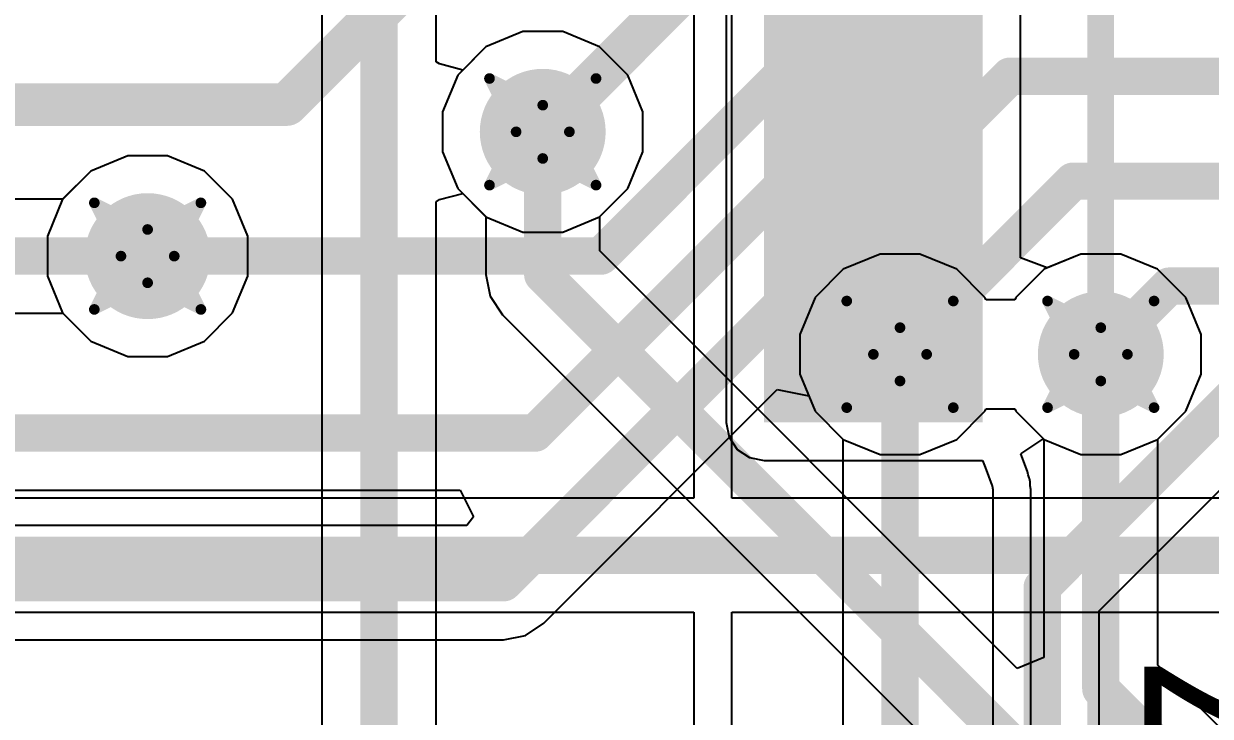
# Model space of a CAD drawing. Header units: inches. Extents: x -3 to 488, y -11 to 93.
# Drawn here: x 55.14 to 60.8, y 18.67 to 21.97 of the extents above; entities that cross this region are included whole.
import ezdxf

# ---------------------------------------------------------------- set-up
doc = ezdxf.new("R2010")
doc.units = ezdxf.units.IN
for name, color, linetype in [('Bottom Layer', 5, 'Continuous'), ('Drill Drawing', 1, 'Continuous'), ('Layer 1', 16, 'Continuous'), ('Layer 2', 76, 'Continuous'), ('Top Layer', 1, 'Continuous'), ('Top Overlay', 2, 'Continuous'), ('Via Holes', 16, 'Continuous')]:
    doc.layers.add(name, color=color, linetype=linetype)
doc.styles.add('Arial', font='', dxfattribs={"height": 0.2})
doc.styles.get('Arial').set_extended_font_data('Arial')

msp = doc.modelspace()

# ---------------------------------------------------------------- hatches: boundary and pattern name
at = {"layer": 'Bottom Layer'}
h = msp.add_hatch(color=5, dxfattribs=at)
edge = h.paths.add_edge_path()
edge.add_arc((57.6186, 21.4506), 0.3, 0, 360)
h = msp.add_hatch(color=5, dxfattribs=at)
edge = h.paths.add_edge_path()
edge.add_arc((55.735, 20.8583), 0.3, 0, 360)
h = msp.add_hatch(color=5, dxfattribs=at)
edge = h.paths.add_edge_path()
edge.add_arc((59.3217, 20.3905), 0.3, 0, 360)
h = msp.add_hatch(color=5, dxfattribs=at)
edge = h.paths.add_edge_path()
edge.add_arc((60.2789, 20.3905), 0.3, 0, 360)
at = {"layer": 'Layer 1'}
h = msp.add_hatch(color=16, dxfattribs=at)
edge = h.paths.add_edge_path()
edge.add_arc((57.6186, 21.4506), 0.3, 0, 360)
h = msp.add_hatch(color=16, dxfattribs=at)
edge = h.paths.add_edge_path()
edge.add_arc((55.735, 20.8583), 0.3, 0, 360)
h = msp.add_hatch(color=16, dxfattribs=at)
edge = h.paths.add_edge_path()
edge.add_arc((59.3217, 20.3905), 0.3, 0, 360)
h = msp.add_hatch(color=16, dxfattribs=at)
edge = h.paths.add_edge_path()
edge.add_arc((60.2789, 20.3905), 0.3, 0, 360)
at = {"layer": 'Layer 2'}
msp.add_hatch(color=76, dxfattribs=at).paths.add_polyline_path([(58.674, 31.369), (58.674, 20.066), (59.7154, 20.066), (59.7154, 31.369)])
h = msp.add_hatch(color=76, dxfattribs=at)
edge = h.paths.add_edge_path()
edge.add_arc((57.6186, 21.4506), 0.3, 0, 360)
h = msp.add_hatch(color=76, dxfattribs=at)
edge = h.paths.add_edge_path()
edge.add_arc((55.735, 20.8583), 0.3, 0, 360)
h = msp.add_hatch(color=76, dxfattribs=at)
edge = h.paths.add_edge_path()
edge.add_arc((59.3217, 20.3905), 0.3, 0, 360)
h = msp.add_hatch(color=76, dxfattribs=at)
edge = h.paths.add_edge_path()
edge.add_arc((60.2789, 20.3905), 0.3, 0, 360)
at = {"layer": 'Top Layer'}
h = msp.add_hatch(color=1, dxfattribs=at)
edge = h.paths.add_edge_path()
edge.add_arc((57.6186, 21.4506), 0.3, 0, 360)
h = msp.add_hatch(color=1, dxfattribs=at)
edge = h.paths.add_edge_path()
edge.add_arc((55.735, 20.8583), 0.3, 0, 360)
h = msp.add_hatch(color=1, dxfattribs=at)
edge = h.paths.add_edge_path()
edge.add_arc((59.3217, 20.3905), 0.3, 0, 360)
h = msp.add_hatch(color=1, dxfattribs=at)
edge = h.paths.add_edge_path()
edge.add_arc((60.2789, 20.3905), 0.3, 0, 360)
at = {"layer": 'Via Holes'}
h = msp.add_hatch(color=7, dxfattribs=at)
edge = h.paths.add_edge_path()
edge.add_arc((57.6186, 21.4506), 0.15, 0, 360)
h = msp.add_hatch(color=7, dxfattribs=at)
edge = h.paths.add_edge_path()
edge.add_arc((55.735, 20.8583), 0.15, 0, 360)
h = msp.add_hatch(color=7, dxfattribs=at)
edge = h.paths.add_edge_path()
edge.add_arc((59.3217, 20.3905), 0.15, 0, 360)
h = msp.add_hatch(color=7, dxfattribs=at)
edge = h.paths.add_edge_path()
edge.add_arc((60.2789, 20.3905), 0.15, 0, 360)

# ---------------------------------------------------------------- linework, layer by layer
at = {"layer": 'Bottom Layer'}
for p, q in [((58.339, 23.5549), (58.339, 19.7052)), ((58.5202, 19.7052), (58.5202, 23.5549)), ((57.5235, 21.9284), (57.3479, 21.8556)), ((57.7136, 21.9284), (57.5235, 21.9284)), ((57.8892, 21.8556), (57.7136, 21.9284)), ((57.3479, 21.8556), (57.2135, 21.7212)), ((58.0236, 21.7212), (57.8892, 21.8556)), ((57.2135, 21.7212), (57.1408, 21.5456)), ((58.0964, 21.5456), (58.0236, 21.7212)), ((57.1408, 21.5456), (57.1408, 21.3556)), ((58.0964, 21.3556), (58.0964, 21.5456)), ((55.64, 21.3361), (55.4644, 21.2634)), ((55.8301, 21.3361), (55.64, 21.3361)), ((56.0057, 21.2634), (55.8301, 21.3361)), ((57.1408, 21.3556), (57.2135, 21.1799)), ((58.0236, 21.1799), (58.0964, 21.3556)), ((55.4644, 21.2634), (55.33, 21.129)), ((56.1401, 21.129), (56.0057, 21.2634)), ((57.2135, 21.1799), (57.3479, 21.0455)), ((57.8892, 21.0455), (58.0236, 21.1799)), ((55.33, 21.129), (55.2572, 20.9534)), ((56.2128, 20.9534), (56.1401, 21.129)), ((57.3479, 21.0455), (57.5235, 20.9728)), ((57.7136, 20.9728), (57.8892, 21.0455)), ((55.2572, 20.9534), (55.2572, 20.7633)), ((56.2128, 20.7633), (56.2128, 20.9534)), ((57.5235, 20.9728), (57.7136, 20.9728)), ((59.2267, 20.8683), (59.051, 20.7956)), ((59.4167, 20.8683), (59.2267, 20.8683)), ((59.5924, 20.7956), (59.4167, 20.8683)), ((60.1839, 20.8683), (60.0083, 20.7956)), ((60.374, 20.8683), (60.1839, 20.8683)), ((60.5496, 20.7956), (60.374, 20.8683)), ((55.2572, 20.7633), (55.33, 20.5877)), ((56.1401, 20.5877), (56.2128, 20.7633)), ((59.051, 20.7956), (58.9166, 20.6612)), ((59.7268, 20.6612), (59.5924, 20.7956)), ((60.0083, 20.7956), (59.8739, 20.6612)), ((60.684, 20.6612), (60.5496, 20.7956)), ((58.9166, 20.6612), (58.8439, 20.4856)), ((59.7316, 20.6495), (59.7268, 20.6612)), ((59.8691, 20.6495), (59.7316, 20.6495)), ((59.8739, 20.6612), (59.8691, 20.6495)), ((60.7567, 20.4856), (60.684, 20.6612)), ((55.33, 20.5877), (55.4644, 20.4533)), ((56.0057, 20.4533), (56.1401, 20.5877)), ((58.8439, 20.4856), (58.8439, 20.2955)), ((60.7567, 20.2955), (60.7567, 20.4856)), ((55.4644, 20.4533), (55.64, 20.3805)), ((55.8301, 20.3805), (56.0057, 20.4533)), ((55.64, 20.3805), (55.8301, 20.3805)), ((58.8439, 20.2955), (58.9166, 20.1199)), ((60.684, 20.1199), (60.7567, 20.2955)), ((58.9166, 20.1199), (59.051, 19.9855)), ((59.5924, 19.9855), (59.7268, 20.1199)), ((59.7268, 20.1199), (59.7316, 20.1315)), ((59.7316, 20.1315), (59.8691, 20.1315)), ((59.8691, 20.1315), (59.8739, 20.1199)), ((59.8739, 20.1199), (60.0083, 19.9855)), ((60.5496, 19.9855), (60.684, 20.1199)), ((59.051, 19.9855), (59.2267, 19.9127)), ((59.4167, 19.9127), (59.5924, 19.9855)), ((60.0083, 19.9855), (60.1839, 19.9127)), ((60.374, 19.9127), (60.5496, 19.9855)), ((59.2267, 19.9127), (59.4167, 19.9127)), ((60.1839, 19.9127), (60.374, 19.9127)), ((58.339, 19.7052), (24.0739, 19.7052)), ((64.4349, 19.7052), (58.5202, 19.7052)), ((24.0739, 19.1614), (58.339, 19.1614)), ((58.339, 19.1614), (58.339, 16.2734)), ((58.5202, 16.2734), (58.5202, 19.1614)), ((58.5202, 19.1614), (64.5476, 19.1614))]:
    msp.add_line(p, q, dxfattribs=at)
msp.add_lwpolyline([(23.6701, 19.4333, 0.1778, 0.1778, 0), (64.5476, 19.4333, 0.1778, 0.1778, 0)], format="xyseb", dxfattribs=at)
at = {"layer": 'Drill Drawing'}
for points in [[(57.3646, 21.7046, 0.0508, 0.0508, 0), (57.6186, 21.5776, 0.0508, 0.0508, 0)], [(57.3646, 21.7046, 0.0508, 0.0508, 0), (57.4916, 21.4506, 0.0508, 0.0508, 0)], [(57.6186, 21.5776, 0.0508, 0.0508, 0), (57.8726, 21.7046, 0.0508, 0.0508, 0)], [(57.7456, 21.4506, 0.0508, 0.0508, 0), (57.8726, 21.7046, 0.0508, 0.0508, 0)], [(57.3646, 21.1966, 0.0508, 0.0508, 0), (57.4916, 21.4506, 0.0508, 0.0508, 0)], [(57.7456, 21.4506, 0.0508, 0.0508, 0), (57.8726, 21.1966, 0.0508, 0.0508, 0)], [(57.3646, 21.1966, 0.0508, 0.0508, 0), (57.6186, 21.3236, 0.0508, 0.0508, 0)], [(57.6186, 21.3236, 0.0508, 0.0508, 0), (57.8726, 21.1966, 0.0508, 0.0508, 0)], [(55.481, 21.1123, 0.0508, 0.0508, 0), (55.735, 20.9853, 0.0508, 0.0508, 0)], [(55.481, 21.1123, 0.0508, 0.0508, 0), (55.608, 20.8583, 0.0508, 0.0508, 0)], [(55.735, 20.9853, 0.0508, 0.0508, 0), (55.989, 21.1123, 0.0508, 0.0508, 0)], [(55.862, 20.8583, 0.0508, 0.0508, 0), (55.989, 21.1123, 0.0508, 0.0508, 0)], [(55.481, 20.6043, 0.0508, 0.0508, 0), (55.608, 20.8583, 0.0508, 0.0508, 0)], [(55.862, 20.8583, 0.0508, 0.0508, 0), (55.989, 20.6043, 0.0508, 0.0508, 0)], [(55.481, 20.6043, 0.0508, 0.0508, 0), (55.735, 20.7313, 0.0508, 0.0508, 0)], [(55.735, 20.7313, 0.0508, 0.0508, 0), (55.989, 20.6043, 0.0508, 0.0508, 0)], [(59.0677, 20.6445, 0.0508, 0.0508, 0), (59.3217, 20.5175, 0.0508, 0.0508, 0)], [(59.0677, 20.6445, 0.0508, 0.0508, 0), (59.1947, 20.3905, 0.0508, 0.0508, 0)], [(59.3217, 20.5175, 0.0508, 0.0508, 0), (59.5757, 20.6445, 0.0508, 0.0508, 0)], [(59.4487, 20.3905, 0.0508, 0.0508, 0), (59.5757, 20.6445, 0.0508, 0.0508, 0)], [(60.0249, 20.6445, 0.0508, 0.0508, 0), (60.2789, 20.5175, 0.0508, 0.0508, 0)], [(60.0249, 20.6445, 0.0508, 0.0508, 0), (60.1519, 20.3905, 0.0508, 0.0508, 0)], [(60.2789, 20.5175, 0.0508, 0.0508, 0), (60.5329, 20.6445, 0.0508, 0.0508, 0)], [(60.4059, 20.3905, 0.0508, 0.0508, 0), (60.5329, 20.6445, 0.0508, 0.0508, 0)], [(59.0677, 20.1365, 0.0508, 0.0508, 0), (59.1947, 20.3905, 0.0508, 0.0508, 0)], [(59.4487, 20.3905, 0.0508, 0.0508, 0), (59.5757, 20.1365, 0.0508, 0.0508, 0)], [(60.0249, 20.1365, 0.0508, 0.0508, 0), (60.1519, 20.3905, 0.0508, 0.0508, 0)], [(60.4059, 20.3905, 0.0508, 0.0508, 0), (60.5329, 20.1365, 0.0508, 0.0508, 0)], [(59.0677, 20.1365, 0.0508, 0.0508, 0), (59.3217, 20.2635, 0.0508, 0.0508, 0)], [(59.3217, 20.2635, 0.0508, 0.0508, 0), (59.5757, 20.1365, 0.0508, 0.0508, 0)], [(60.0249, 20.1365, 0.0508, 0.0508, 0), (60.2789, 20.2635, 0.0508, 0.0508, 0)], [(60.2789, 20.2635, 0.0508, 0.0508, 0), (60.5329, 20.1365, 0.0508, 0.0508, 0)]]:
    msp.add_lwpolyline(points, format="xyseb", dxfattribs=at)
for points in [[(57.3519, 21.7046, 0.0254, 0.0254, 1), (57.3773, 21.7046, 0.0254, 0.0254, 1)], [(57.3519, 21.7046, 0.0254, 0.0254, 1), (57.3773, 21.7046, 0.0254, 0.0254, 1)], [(57.8599, 21.7046, 0.0254, 0.0254, 1), (57.8853, 21.7046, 0.0254, 0.0254, 1)], [(57.8599, 21.7046, 0.0254, 0.0254, 1), (57.8853, 21.7046, 0.0254, 0.0254, 1)], [(57.6059, 21.5776, 0.0254, 0.0254, 1), (57.6313, 21.5776, 0.0254, 0.0254, 1)], [(57.6059, 21.5776, 0.0254, 0.0254, 1), (57.6313, 21.5776, 0.0254, 0.0254, 1)], [(57.4789, 21.4506, 0.0254, 0.0254, 1), (57.5043, 21.4506, 0.0254, 0.0254, 1)], [(57.4789, 21.4506, 0.0254, 0.0254, 1), (57.5043, 21.4506, 0.0254, 0.0254, 1)], [(57.7329, 21.4506, 0.0254, 0.0254, 1), (57.7583, 21.4506, 0.0254, 0.0254, 1)], [(57.7329, 21.4506, 0.0254, 0.0254, 1), (57.7583, 21.4506, 0.0254, 0.0254, 1)], [(57.6059, 21.3236, 0.0254, 0.0254, 1), (57.6313, 21.3236, 0.0254, 0.0254, 1)], [(57.6059, 21.3236, 0.0254, 0.0254, 1), (57.6313, 21.3236, 0.0254, 0.0254, 1)], [(57.3519, 21.1966, 0.0254, 0.0254, 1), (57.3773, 21.1966, 0.0254, 0.0254, 1)], [(57.3519, 21.1966, 0.0254, 0.0254, 1), (57.3773, 21.1966, 0.0254, 0.0254, 1)], [(57.8599, 21.1966, 0.0254, 0.0254, 1), (57.8853, 21.1966, 0.0254, 0.0254, 1)], [(57.8599, 21.1966, 0.0254, 0.0254, 1), (57.8853, 21.1966, 0.0254, 0.0254, 1)], [(55.4683, 21.1123, 0.0254, 0.0254, 1), (55.4937, 21.1123, 0.0254, 0.0254, 1)], [(55.4683, 21.1123, 0.0254, 0.0254, 1), (55.4937, 21.1123, 0.0254, 0.0254, 1)], [(55.9763, 21.1123, 0.0254, 0.0254, 1), (56.0017, 21.1123, 0.0254, 0.0254, 1)], [(55.9763, 21.1123, 0.0254, 0.0254, 1), (56.0017, 21.1123, 0.0254, 0.0254, 1)], [(55.7223, 20.9853, 0.0254, 0.0254, 1), (55.7477, 20.9853, 0.0254, 0.0254, 1)], [(55.7223, 20.9853, 0.0254, 0.0254, 1), (55.7477, 20.9853, 0.0254, 0.0254, 1)], [(55.5953, 20.8583, 0.0254, 0.0254, 1), (55.6207, 20.8583, 0.0254, 0.0254, 1)], [(55.5953, 20.8583, 0.0254, 0.0254, 1), (55.6207, 20.8583, 0.0254, 0.0254, 1)], [(55.8493, 20.8583, 0.0254, 0.0254, 1), (55.8747, 20.8583, 0.0254, 0.0254, 1)], [(55.8493, 20.8583, 0.0254, 0.0254, 1), (55.8747, 20.8583, 0.0254, 0.0254, 1)], [(55.7223, 20.7313, 0.0254, 0.0254, 1), (55.7477, 20.7313, 0.0254, 0.0254, 1)], [(55.7223, 20.7313, 0.0254, 0.0254, 1), (55.7477, 20.7313, 0.0254, 0.0254, 1)], [(59.055, 20.6445, 0.0254, 0.0254, 1), (59.0804, 20.6445, 0.0254, 0.0254, 1)], [(59.055, 20.6445, 0.0254, 0.0254, 1), (59.0804, 20.6445, 0.0254, 0.0254, 1)], [(59.563, 20.6445, 0.0254, 0.0254, 1), (59.5884, 20.6445, 0.0254, 0.0254, 1)], [(59.563, 20.6445, 0.0254, 0.0254, 1), (59.5884, 20.6445, 0.0254, 0.0254, 1)], [(60.0122, 20.6445, 0.0254, 0.0254, 1), (60.0376, 20.6445, 0.0254, 0.0254, 1)], [(60.0122, 20.6445, 0.0254, 0.0254, 1), (60.0376, 20.6445, 0.0254, 0.0254, 1)], [(60.5202, 20.6445, 0.0254, 0.0254, 1), (60.5456, 20.6445, 0.0254, 0.0254, 1)], [(60.5202, 20.6445, 0.0254, 0.0254, 1), (60.5456, 20.6445, 0.0254, 0.0254, 1)], [(55.4683, 20.6043, 0.0254, 0.0254, 1), (55.4937, 20.6043, 0.0254, 0.0254, 1)], [(55.4683, 20.6043, 0.0254, 0.0254, 1), (55.4937, 20.6043, 0.0254, 0.0254, 1)], [(55.9763, 20.6043, 0.0254, 0.0254, 1), (56.0017, 20.6043, 0.0254, 0.0254, 1)], [(55.9763, 20.6043, 0.0254, 0.0254, 1), (56.0017, 20.6043, 0.0254, 0.0254, 1)], [(59.309, 20.5175, 0.0254, 0.0254, 1), (59.3344, 20.5175, 0.0254, 0.0254, 1)], [(59.309, 20.5175, 0.0254, 0.0254, 1), (59.3344, 20.5175, 0.0254, 0.0254, 1)], [(60.2662, 20.5175, 0.0254, 0.0254, 1), (60.2916, 20.5175, 0.0254, 0.0254, 1)], [(60.2662, 20.5175, 0.0254, 0.0254, 1), (60.2916, 20.5175, 0.0254, 0.0254, 1)], [(59.182, 20.3905, 0.0254, 0.0254, 1), (59.2074, 20.3905, 0.0254, 0.0254, 1)], [(59.182, 20.3905, 0.0254, 0.0254, 1), (59.2074, 20.3905, 0.0254, 0.0254, 1)], [(59.436, 20.3905, 0.0254, 0.0254, 1), (59.4614, 20.3905, 0.0254, 0.0254, 1)], [(59.436, 20.3905, 0.0254, 0.0254, 1), (59.4614, 20.3905, 0.0254, 0.0254, 1)], [(60.1392, 20.3905, 0.0254, 0.0254, 1), (60.1646, 20.3905, 0.0254, 0.0254, 1)], [(60.1392, 20.3905, 0.0254, 0.0254, 1), (60.1646, 20.3905, 0.0254, 0.0254, 1)], [(60.3932, 20.3905, 0.0254, 0.0254, 1), (60.4186, 20.3905, 0.0254, 0.0254, 1)], [(60.3932, 20.3905, 0.0254, 0.0254, 1), (60.4186, 20.3905, 0.0254, 0.0254, 1)], [(59.309, 20.2635, 0.0254, 0.0254, 1), (59.3344, 20.2635, 0.0254, 0.0254, 1)], [(59.309, 20.2635, 0.0254, 0.0254, 1), (59.3344, 20.2635, 0.0254, 0.0254, 1)], [(60.2662, 20.2635, 0.0254, 0.0254, 1), (60.2916, 20.2635, 0.0254, 0.0254, 1)], [(60.2662, 20.2635, 0.0254, 0.0254, 1), (60.2916, 20.2635, 0.0254, 0.0254, 1)], [(59.055, 20.1365, 0.0254, 0.0254, 1), (59.0804, 20.1365, 0.0254, 0.0254, 1)], [(59.055, 20.1365, 0.0254, 0.0254, 1), (59.0804, 20.1365, 0.0254, 0.0254, 1)], [(59.563, 20.1365, 0.0254, 0.0254, 1), (59.5884, 20.1365, 0.0254, 0.0254, 1)], [(59.563, 20.1365, 0.0254, 0.0254, 1), (59.5884, 20.1365, 0.0254, 0.0254, 1)], [(60.0122, 20.1365, 0.0254, 0.0254, 1), (60.0376, 20.1365, 0.0254, 0.0254, 1)], [(60.0122, 20.1365, 0.0254, 0.0254, 1), (60.0376, 20.1365, 0.0254, 0.0254, 1)], [(60.5202, 20.1365, 0.0254, 0.0254, 1), (60.5456, 20.1365, 0.0254, 0.0254, 1)], [(60.5202, 20.1365, 0.0254, 0.0254, 1), (60.5456, 20.1365, 0.0254, 0.0254, 1)]]:
    msp.add_lwpolyline(points, format="xyseb", close=True, dxfattribs=at)
at = {"layer": 'Layer 1'}
for p, q in [((57.5235, 21.9284), (57.3479, 21.8556)), ((57.7136, 21.9284), (57.5235, 21.9284)), ((57.8892, 21.8556), (57.7136, 21.9284)), ((57.3479, 21.8556), (57.2135, 21.7212)), ((58.0236, 21.7212), (57.8892, 21.8556)), ((57.2135, 21.7212), (57.1408, 21.5456)), ((58.0964, 21.5456), (58.0236, 21.7212)), ((57.1408, 21.5456), (57.1408, 21.3556)), ((58.0964, 21.3556), (58.0964, 21.5456)), ((55.64, 21.3361), (55.4644, 21.2634)), ((55.8301, 21.3361), (55.64, 21.3361)), ((56.0057, 21.2634), (55.8301, 21.3361)), ((57.1408, 21.3556), (57.2135, 21.1799)), ((58.0236, 21.1799), (58.0964, 21.3556)), ((55.4644, 21.2634), (55.3313, 21.1302)), ((56.1401, 21.129), (56.0057, 21.2634)), ((57.2135, 21.1799), (57.3467, 21.0468)), ((57.8905, 21.0468), (58.0236, 21.1799)), ((55.3313, 21.1302), (52.4795, 21.1302)), ((56.2128, 20.9534), (56.1401, 21.129)), ((57.3467, 21.0468), (57.3467, 20.771)), ((57.8905, 20.8836), (57.8905, 21.0468)), ((56.2128, 20.7633), (56.2128, 20.9534)), ((59.88, 18.8941), (57.8905, 20.8836)), ((59.2267, 20.8683), (59.051, 20.7956)), ((59.4167, 20.8683), (59.2267, 20.8683)), ((59.5924, 20.7956), (59.4167, 20.8683)), ((60.1839, 20.8683), (60.0083, 20.7956)), ((60.374, 20.8683), (60.1839, 20.8683)), ((60.5496, 20.7956), (60.374, 20.8683)), ((56.1401, 20.5877), (56.2128, 20.7633)), ((57.3467, 20.771), (57.3674, 20.6669)), ((59.051, 20.7956), (58.9166, 20.6612)), ((59.7268, 20.6612), (59.5924, 20.7956)), ((60.0083, 20.7956), (59.8739, 20.6612)), ((60.684, 20.6612), (60.5496, 20.7956)), ((57.3674, 20.6669), (57.4263, 20.5787)), ((58.9166, 20.6612), (58.8439, 20.4856)), ((59.7316, 20.6495), (59.7268, 20.6612)), ((59.8691, 20.6495), (59.7316, 20.6495)), ((59.8739, 20.6612), (59.8691, 20.6495)), ((60.7567, 20.4856), (60.684, 20.6612)), ((47.9204, 20.5864), (55.3313, 20.5864)), ((55.3313, 20.5864), (55.4644, 20.4533)), ((56.0057, 20.4533), (56.1401, 20.5877)), ((57.4263, 20.5787), (68.5667, 9.4383)), ((58.8439, 20.4856), (58.8439, 20.2955)), ((60.7567, 20.2955), (60.7567, 20.4856)), ((55.4644, 20.4533), (55.64, 20.3805)), ((55.8301, 20.3805), (56.0057, 20.4533)), ((55.64, 20.3805), (55.8301, 20.3805)), ((58.8439, 20.2955), (58.9166, 20.1199)), ((60.684, 20.1199), (60.7567, 20.2955)), ((58.9166, 20.1199), (59.051, 19.9855)), ((59.5924, 19.9855), (59.7268, 20.1199)), ((59.7268, 20.1199), (59.7316, 20.1315)), ((59.7316, 20.1315), (59.8691, 20.1315)), ((59.8691, 20.1315), (59.8739, 20.1199)), ((59.8739, 20.1199), (60.007, 19.9867)), ((60.5509, 19.9867), (60.684, 20.1199)), ((59.051, 19.9855), (59.2267, 19.9127)), ((59.4167, 19.9127), (59.5924, 19.9855)), ((60.007, 19.9867), (60.007, 18.9467)), ((60.5509, 18.909), (60.5509, 19.9867)), ((59.2267, 19.9127), (59.4167, 19.9127)), ((60.007, 18.9467), (59.88, 18.8941)), ((72.7421, 6.7178), (60.5509, 18.909))]:
    msp.add_line(p, q, dxfattribs=at)
for points in [[(57.6186, 20.771, 0.1778, 0.1778, 0), (57.6186, 21.4506, 0.1778, 0.1778, 0)], [(47.8077, 20.8583, 0.1778, 0.1778, 0), (55.735, 20.8583, 0.1778, 0.1778, 0)], [(57.6186, 20.771, 0.1778, 0.1778, 0), (72.6548, 5.7347, 0.1778, 0.1778, 0)], [(60.2789, 18.7964, 0.1778, 0.1778, 0), (60.2789, 20.3905, 0.1778, 0.1778, 0)], [(60.2789, 18.7964, 0.1778, 0.1778, 0), (72.6294, 6.4459, 0.1778, 0.1778, 0)]]:
    msp.add_lwpolyline(points, format="xyseb", dxfattribs=at)
for points in [[(57.5741, 21.4506, 0.0889, 0.0889, 1), (57.663, 21.4506, 0.0889, 0.0889, 1)], [(55.6906, 20.8583, 0.0889, 0.0889, 1), (55.7795, 20.8583, 0.0889, 0.0889, 1)], [(57.5741, 20.771, 0.0889, 0.0889, 1), (57.663, 20.771, 0.0889, 0.0889, 1)], [(57.5741, 20.771, 0.0889, 0.0889, 1), (57.663, 20.771, 0.0889, 0.0889, 1)], [(60.2345, 20.3905, 0.0889, 0.0889, 1), (60.3234, 20.3905, 0.0889, 0.0889, 1)], [(60.2345, 18.7964, 0.0889, 0.0889, 1), (60.3234, 18.7964, 0.0889, 0.0889, 1)], [(60.2345, 18.7964, 0.0889, 0.0889, 1), (60.3234, 18.7964, 0.0889, 0.0889, 1)]]:
    msp.add_lwpolyline(points, format="xyseb", close=True, dxfattribs=at)
at = {"layer": 'Layer 2'}
for p, q in [((59.8967, 20.8499), (59.8967, 28.9047)), ((58.4927, 26.7141), (58.4927, 20.066)), ((56.5662, 23.21), (56.5662, 17.0184)), ((57.1101, 21.7837), (57.1101, 23.0974)), ((57.5235, 21.9284), (57.3479, 21.8556)), ((57.7136, 21.9284), (57.5235, 21.9284)), ((57.8892, 21.8556), (57.7136, 21.9284)), ((57.3479, 21.8556), (57.2371, 21.7448)), ((58.0236, 21.7212), (57.8892, 21.8556)), ((57.1265, 21.7738), (57.1101, 21.7837)), ((57.2371, 21.7448), (57.1265, 21.7738)), ((58.0964, 21.5456), (58.0236, 21.7212)), ((58.0964, 21.3556), (58.0964, 21.5456)), ((55.64, 21.3361), (55.4644, 21.2634)), ((55.8301, 21.3361), (55.64, 21.3361)), ((56.0057, 21.2634), (55.8301, 21.3361)), ((58.0236, 21.1799), (58.0964, 21.3556)), ((55.4644, 21.2634), (55.33, 21.129)), ((56.1401, 21.129), (56.0057, 21.2634)), ((57.1265, 21.1274), (57.2371, 21.1564)), ((57.2371, 21.1564), (57.3479, 21.0455)), ((57.8892, 21.0455), (58.0236, 21.1799)), ((55.33, 21.129), (55.2572, 20.9534)), ((56.2128, 20.9534), (56.1401, 21.129)), ((57.1101, 21.1174), (57.1265, 21.1274)), ((57.1101, 15.6967), (57.1101, 21.1174)), ((57.3479, 21.0455), (57.5235, 20.9728)), ((57.7136, 20.9728), (57.8892, 21.0455)), ((55.2572, 20.9534), (55.2572, 20.7633)), ((56.2128, 20.7633), (56.2128, 20.9534)), ((57.5235, 20.9728), (57.7136, 20.9728)), ((60.0237, 20.8019), (59.8967, 20.8499)), ((60.1839, 20.8683), (60.0237, 20.8019)), ((60.374, 20.8683), (60.1839, 20.8683)), ((60.5496, 20.7956), (60.374, 20.8683)), ((55.2572, 20.7633), (55.33, 20.5877)), ((56.1401, 20.5877), (56.2128, 20.7633)), ((60.684, 20.6612), (60.5496, 20.7956)), ((60.7567, 20.4856), (60.684, 20.6612)), ((55.33, 20.5877), (55.4644, 20.4533)), ((56.0057, 20.4533), (56.1401, 20.5877)), ((60.7567, 20.2955), (60.7567, 20.4856)), ((55.4644, 20.4533), (55.64, 20.3805)), ((55.8301, 20.3805), (56.0057, 20.4533)), ((55.64, 20.3805), (55.8301, 20.3805)), ((60.684, 20.1199), (60.7567, 20.2955)), ((60.5496, 19.9855), (60.684, 20.1199)), ((58.4927, 20.066), (58.5065, 19.9966)), ((58.5065, 19.9966), (58.5458, 19.9378)), ((59.897, 19.9171), (60.0033, 19.9859)), ((60.0033, 19.9859), (60.0083, 19.9855)), ((60.0083, 19.9855), (60.1839, 19.9127)), ((60.374, 19.9127), (60.5496, 19.9855)), ((58.5458, 19.9378), (58.6046, 19.8985)), ((59.9293, 19.8323), (59.897, 19.9171)), ((60.1839, 19.9127), (60.374, 19.9127)), ((58.6046, 19.8985), (58.674, 19.8847)), ((58.674, 19.8847), (59.5923, 19.8847)), ((59.5923, 19.8847), (59.7155, 19.8844)), ((59.7155, 19.8844), (59.7276, 19.8527)), ((59.7276, 19.8527), (59.7599, 19.7678)), ((59.932, 19.8165), (59.9293, 19.8323)), ((59.9379, 19.8017), (59.932, 19.8165)), ((59.9385, 19.7989), (59.9379, 19.8017)), ((59.9418, 19.7824), (59.9385, 19.7989)), ((59.7599, 19.7678), (59.7599, 19.7678)), ((59.7599, 19.7678), (59.7599, 19.7678)), ((59.7599, 19.7678), (59.7604, 19.7649)), ((59.7604, 19.7649), (59.7607, 19.7642)), ((59.7607, 19.7642), (59.7607, 19.7642)), ((59.7607, 19.7642), (59.7607, 19.7635)), ((59.7607, 19.7635), (59.764, 19.7471)), ((59.764, 19.7471), (59.764, 15.3785)), ((59.9418, 19.7653), (59.9418, 19.7824)), ((59.942, 19.7642), (59.9418, 19.7653)), ((59.942, 19.7635), (59.942, 19.7642)), ((59.9452, 19.7471), (59.942, 19.7635)), ((59.9452, 15.3785), (59.9452, 19.7471))]:
    msp.add_line(p, q, dxfattribs=at)
msp.add_lwpolyline([(56.8382, 9.3741, 0.1778, 0.1778, 0), (56.8382, 23.21, 0.1778, 0.1778, 0)], format="xyseb", dxfattribs=at)
at = {"layer": 'Top Layer'}
for p, q in [((57.6243, 19.11), (58.7367, 20.2224)), ((58.7367, 20.2224), (58.8865, 20.1926)), ((58.8865, 20.1926), (58.9166, 20.1199)), ((58.9166, 20.1199), (59.0498, 19.9867)), ((59.0498, 19.9867), (59.0498, 17.0206)), ((60.2715, 19.1689), (61.0053, 19.9027)), ((24.1963, 19.7433), (57.2248, 19.7433)), ((57.2248, 19.7433), (57.2884, 19.6163)), ((57.2569, 19.5742), (29.9449, 19.5742)), ((57.2884, 19.6163), (57.2569, 19.5742)), ((60.2715, 14.6983), (60.2715, 19.1689)), ((57.5361, 19.0511), (57.6243, 19.11)), ((30.0575, 19.0304), (57.432, 19.0304)), ((57.432, 19.0304), (57.5361, 19.0511))]:
    msp.add_line(p, q, dxfattribs=at)
for points in [[(56.3982, 21.5805, 0.2032, 0.2032, 0), (58.5332, 23.7155, 0.2032, 0.2032, 0)], [(57.6186, 21.4506, 0.2032, 0.2032, 0), (59.3835, 23.2155, 0.2032, 0.2032, 0)], [(57.8956, 20.8583, 0.1778, 0.1778, 0), (59.7528, 22.7155, 0.1778, 0.1778, 0)], [(57.5825, 20.0152, 0.1778, 0.1778, 0), (59.7828, 22.2155, 0.1778, 0.1778, 0)], [(57.432, 19.3023, 0.1778, 0.1778, 0), (59.8453, 21.7155, 0.1778, 0.1778, 0)], [(59.8453, 21.7155, 0.1778, 0.1778, 0), (61.4776, 21.7155, 0.1778, 0.1778, 0)], [(53.6557, 21.5805, 0.2032, 0.2032, 0), (56.3982, 21.5805, 0.2032, 0.2032, 0)], [(59.3217, 20.3905, 0.1778, 0.1778, 0), (60.1467, 21.2155, 0.1778, 0.1778, 0)], [(60.1467, 21.2155, 0.1778, 0.1778, 0), (61.4776, 21.2155, 0.1778, 0.1778, 0)], [(55.735, 20.8583, 0.1778, 0.1778, 0), (57.8956, 20.8583, 0.1778, 0.1778, 0)], [(60.2789, 20.3905, 0.1778, 0.1778, 0), (60.6039, 20.7155, 0.1778, 0.1778, 0)], [(60.6039, 20.7155, 0.1778, 0.1778, 0), (61.4776, 20.7155, 0.1778, 0.1778, 0)], [(59.3217, 16.5253, 0.1778, 0.1778, 0), (59.3217, 20.3905, 0.1778, 0.1778, 0)], [(59.9995, 19.2815, 0.1778, 0.1778, 0), (60.9335, 20.2155, 0.1778, 0.1778, 0)], [(1.081, 20.0152, 0.1778, 0.1778, 0), (57.5825, 20.0152, 0.1778, 0.1778, 0)], [(29.9449, 19.3023, 0.1778, 0.1778, 0), (57.432, 19.3023, 0.1778, 0.1778, 0)], [(59.9995, 14.2945, 0.1778, 0.1778, 0), (59.9995, 19.2815, 0.1778, 0.1778, 0)]]:
    msp.add_lwpolyline(points, format="xyseb", dxfattribs=at)
for points in [[(59.8008, 21.7155, 0.0889, 0.0889, 1), (59.8897, 21.7155, 0.0889, 0.0889, 1)], [(59.8008, 21.7155, 0.0889, 0.0889, 1), (59.8897, 21.7155, 0.0889, 0.0889, 1)], [(56.3474, 21.5805, 0.1016, 0.1016, 1), (56.449, 21.5805, 0.1016, 0.1016, 1)], [(56.3474, 21.5805, 0.1016, 0.1016, 1), (56.449, 21.5805, 0.1016, 0.1016, 1)], [(57.5678, 21.4506, 0.1016, 0.1016, 1), (57.6694, 21.4506, 0.1016, 0.1016, 1)], [(60.1022, 21.2155, 0.0889, 0.0889, 1), (60.1911, 21.2155, 0.0889, 0.0889, 1)], [(60.1022, 21.2155, 0.0889, 0.0889, 1), (60.1911, 21.2155, 0.0889, 0.0889, 1)], [(55.6906, 20.8583, 0.0889, 0.0889, 1), (55.7795, 20.8583, 0.0889, 0.0889, 1)], [(57.8511, 20.8583, 0.0889, 0.0889, 1), (57.94, 20.8583, 0.0889, 0.0889, 1)], [(57.8511, 20.8583, 0.0889, 0.0889, 1), (57.94, 20.8583, 0.0889, 0.0889, 1)], [(60.5595, 20.7155, 0.0889, 0.0889, 1), (60.6484, 20.7155, 0.0889, 0.0889, 1)], [(60.5595, 20.7155, 0.0889, 0.0889, 1), (60.6484, 20.7155, 0.0889, 0.0889, 1)], [(59.2773, 20.3905, 0.0889, 0.0889, 1), (59.3661, 20.3905, 0.0889, 0.0889, 1)], [(59.2773, 20.3905, 0.0889, 0.0889, 1), (59.3661, 20.3905, 0.0889, 0.0889, 1)], [(60.2345, 20.3905, 0.0889, 0.0889, 1), (60.3234, 20.3905, 0.0889, 0.0889, 1)], [(57.538, 20.0152, 0.0889, 0.0889, 1), (57.6269, 20.0152, 0.0889, 0.0889, 1)], [(57.538, 20.0152, 0.0889, 0.0889, 1), (57.6269, 20.0152, 0.0889, 0.0889, 1)], [(57.3876, 19.3023, 0.0889, 0.0889, 1), (57.4765, 19.3023, 0.0889, 0.0889, 1)], [(57.3876, 19.3023, 0.0889, 0.0889, 1), (57.4765, 19.3023, 0.0889, 0.0889, 1)], [(59.9551, 19.2815, 0.0889, 0.0889, 1), (60.044, 19.2815, 0.0889, 0.0889, 1)], [(59.9551, 19.2815, 0.0889, 0.0889, 1), (60.044, 19.2815, 0.0889, 0.0889, 1)]]:
    msp.add_lwpolyline(points, format="xyseb", close=True, dxfattribs=at)
at = {"layer": 'Top Overlay'}
msp.add_lwpolyline([(60.2789, 17.7248, 0.127, 0.127, 0), (60.2789, 29.8436, 0.127, 0.127, 0)], format="xyseb", dxfattribs=at)

# ---------------------------------------------------------------- texts
at = {"layer": 'Top Overlay', "style": 'Arial'}
msp.add_text('J17', height=0.762, rotation=90, dxfattribs=at).set_placement((61.2485, 17.2397))

doc.saveas('drawing.dxf')
